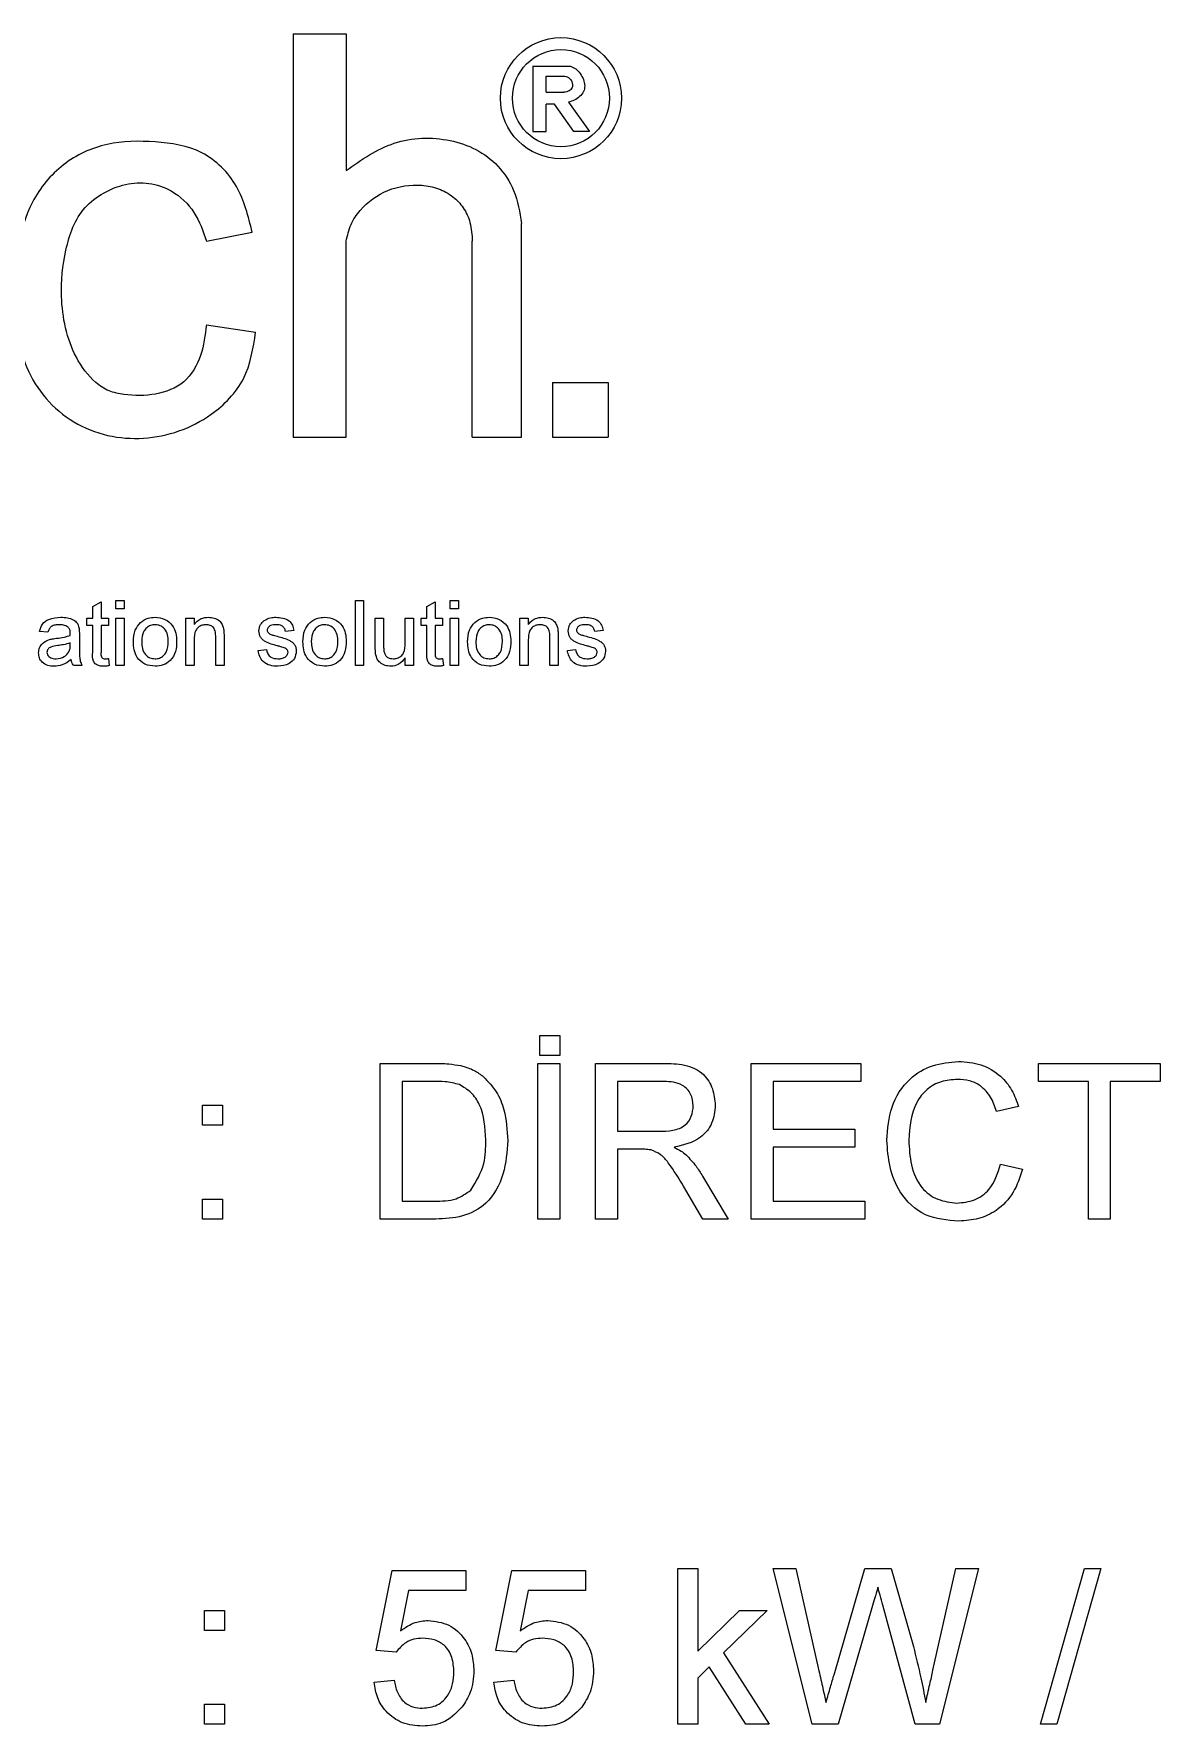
# Model space of a CAD drawing. Extents: x 75 to 2075, y 25 to 1460.
# Drawn here: x 644.3 to 674.05, y 1237.55 to 1282.22 of the extents above; entities that cross this region are included whole.
import ezdxf

# ---------------------------------------------------------------- set-up
doc = ezdxf.new("R2010")
doc.units = 0
doc.header["$LTSCALE"] = 5
doc.linetypes.add('SLD-KATı', pattern=[0])
doc.layers.get('0').update_dxf_attribs({"linetype": 'CONTINUOUS'})

msp = doc.modelspace()

# ---------------------------------------------------------------- linework, layer by layer
at = {"color": 7, "linetype": 'SLD-KATı'}
for p, q in [((651.154, 1282.221), (652.552, 1282.221)), ((651.154, 1282.221), (651.154, 1271.572)), ((652.552, 1282.221), (652.552, 1278.614)), ((657.483, 1281.369), (658.476, 1281.369)), ((657.483, 1281.369), (657.483, 1279.643)), ((657.832, 1280.681), (657.832, 1281.108)), ((657.832, 1281.108), (658.298, 1281.108)), ((657.832, 1280.681), (658.298, 1280.681)), ((658.053, 1280.362), (657.832, 1280.362)), ((657.832, 1279.643), (657.832, 1280.362)), ((658.567, 1279.643), (658.053, 1280.362)), ((658.424, 1280.419), (658.978, 1279.643)), ((657.483, 1279.643), (657.832, 1279.643)), ((658.978, 1279.643), (658.567, 1279.643)), ((648.863, 1276.749), (650.069, 1276.989)), ((657.186, 1271.572), (657.186, 1277.216)), ((652.552, 1271.572), (652.552, 1276.749)), ((655.884, 1271.572), (655.884, 1276.749)), ((648.863, 1274.543), (650.162, 1274.349)), ((658.004, 1273.02), (659.471, 1273.02)), ((658.004, 1273.02), (658.004, 1271.572)), ((659.471, 1273.02), (659.471, 1271.572)), ((651.154, 1271.572), (652.552, 1271.572)), ((655.884, 1271.572), (657.186, 1271.572)), ((658.004, 1271.572), (659.471, 1271.572)), ((645.858, 1267.104), (646.078, 1267.229)), ((645.858, 1266.799), (645.858, 1267.104)), ((646.078, 1267.229), (646.078, 1266.799)), ((646.473, 1267.26), (646.692, 1267.26)), ((646.473, 1267.041), (646.473, 1267.26)), ((646.692, 1267.041), (646.473, 1267.041)), ((646.692, 1267.26), (646.692, 1267.041)), ((652.795, 1267.26), (653.014, 1267.26)), ((652.795, 1265.548), (652.795, 1267.26)), ((653.014, 1267.26), (653.014, 1265.548)), ((654.683, 1267.104), (654.902, 1267.229)), ((654.683, 1266.799), (654.683, 1267.104)), ((654.902, 1267.229), (654.902, 1266.799)), ((655.297, 1267.26), (655.517, 1267.26)), ((655.297, 1267.041), (655.297, 1267.26)), ((655.517, 1267.041), (655.297, 1267.041)), ((655.517, 1267.26), (655.517, 1267.041)), ((645.705, 1266.799), (645.858, 1266.799)), ((645.705, 1266.602), (645.705, 1266.799)), ((645.858, 1266.602), (645.705, 1266.602)), ((645.858, 1265.9), (645.858, 1266.602)), ((646.078, 1266.799), (646.275, 1266.799)), ((646.078, 1266.602), (646.078, 1265.892)), ((646.275, 1266.602), (646.078, 1266.602)), ((646.275, 1266.799), (646.275, 1266.602)), ((646.473, 1266.799), (646.692, 1266.799)), ((646.473, 1265.548), (646.473, 1266.799)), ((646.692, 1266.799), (646.692, 1265.548)), ((648.317, 1266.799), (648.536, 1266.799)), ((648.317, 1265.548), (648.317, 1266.799)), ((648.536, 1266.799), (648.536, 1266.625)), ((653.322, 1266.799), (653.541, 1266.799)), ((653.322, 1266.028), (653.322, 1266.799)), ((653.541, 1266.799), (653.541, 1266.119)), ((654.112, 1266.799), (654.332, 1266.799)), ((654.112, 1266.142), (654.112, 1266.799)), ((654.332, 1266.799), (654.332, 1265.548)), ((654.529, 1266.799), (654.683, 1266.799)), ((654.529, 1266.602), (654.529, 1266.799)), ((654.683, 1266.602), (654.529, 1266.602)), ((654.683, 1265.9), (654.683, 1266.602)), ((654.902, 1266.799), (655.1, 1266.799)), ((654.902, 1266.602), (654.902, 1265.892)), ((655.1, 1266.602), (654.902, 1266.602)), ((655.1, 1266.799), (655.1, 1266.602)), ((655.297, 1266.799), (655.517, 1266.799)), ((655.297, 1265.548), (655.297, 1266.799)), ((655.517, 1266.799), (655.517, 1265.548)), ((657.141, 1266.799), (657.361, 1266.799)), ((657.141, 1265.548), (657.141, 1266.799)), ((657.361, 1266.799), (657.361, 1266.625)), ((644.673, 1266.426), (644.453, 1266.448)), ((645.265, 1266.077), (645.266, 1266.141)), ((645.507, 1266.359), (645.507, 1266.092)), ((648.536, 1266.219), (648.536, 1265.548)), ((649.107, 1265.548), (649.107, 1266.295)), ((649.327, 1266.314), (649.327, 1265.548)), ((651.171, 1266.47), (650.951, 1266.448)), ((657.361, 1266.219), (657.361, 1265.548)), ((657.932, 1265.548), (657.932, 1266.295)), ((658.151, 1266.314), (658.151, 1265.548)), ((659.336, 1266.47), (659.117, 1266.448)), ((646.275, 1265.729), (646.297, 1265.545)), ((650.227, 1265.943), (650.446, 1265.965)), ((654.112, 1265.548), (654.112, 1265.753)), ((655.1, 1265.729), (655.122, 1265.545)), ((658.393, 1265.943), (658.612, 1265.965)), ((645.573, 1265.548), (645.353, 1265.548)), ((646.692, 1265.548), (646.473, 1265.548)), ((648.536, 1265.548), (648.317, 1265.548)), ((649.327, 1265.548), (649.107, 1265.548)), ((653.014, 1265.548), (652.795, 1265.548)), ((654.332, 1265.548), (654.112, 1265.548)), ((655.517, 1265.548), (655.297, 1265.548)), ((657.361, 1265.548), (657.141, 1265.548)), ((658.151, 1265.548), (657.932, 1265.548)), ((657.664, 1255.78), (658.191, 1255.78)), ((657.664, 1255.254), (657.664, 1255.78)), ((658.191, 1255.78), (658.191, 1255.254)), ((653.449, 1255.043), (654.854, 1255.043)), ((653.449, 1250.934), (653.449, 1255.043)), ((657.611, 1255.043), (658.191, 1255.043)), ((657.611, 1250.934), (657.611, 1255.043)), ((658.191, 1255.254), (657.664, 1255.254)), ((658.191, 1255.043), (658.191, 1250.934)), ((659.139, 1255.043), (660.922, 1255.043)), ((659.139, 1250.934), (659.139, 1255.043)), ((663.248, 1255.043), (666.146, 1255.043)), ((663.248, 1250.934), (663.248, 1255.043)), ((666.146, 1255.043), (666.146, 1254.569)), ((670.835, 1255.043), (674.048, 1255.043)), ((670.835, 1254.569), (670.835, 1255.043)), ((674.048, 1255.043), (674.048, 1254.569)), ((654.862, 1254.569), (654.029, 1254.569)), ((654.029, 1254.569), (654.029, 1251.408)), ((660.943, 1254.569), (659.718, 1254.569)), ((659.718, 1254.569), (659.718, 1253.252)), ((663.828, 1254.569), (663.828, 1253.304)), ((666.146, 1254.569), (663.828, 1254.569)), ((672.152, 1254.569), (670.835, 1254.569)), ((672.152, 1250.934), (672.152, 1254.569)), ((672.731, 1254.569), (672.731, 1250.934)), ((674.048, 1254.569), (672.731, 1254.569)), ((648.76, 1253.937), (649.287, 1253.937)), ((648.76, 1253.41), (648.76, 1253.937)), ((649.287, 1253.937), (649.287, 1253.41)), ((670.308, 1253.901), (669.728, 1253.777)), ((649.287, 1253.41), (648.76, 1253.41)), ((659.718, 1253.252), (660.819, 1253.252)), ((663.828, 1253.304), (665.988, 1253.304)), ((665.988, 1253.304), (665.988, 1252.83)), ((659.718, 1252.777), (659.718, 1250.934)), ((660.312, 1252.777), (659.718, 1252.777)), ((663.828, 1252.83), (663.828, 1251.408)), ((665.988, 1252.83), (663.828, 1252.83)), ((669.834, 1252.384), (670.413, 1252.249)), ((661.972, 1250.934), (661.46, 1251.801)), ((661.962, 1252.068), (662.636, 1250.934)), ((648.76, 1251.46), (649.287, 1251.46)), ((648.76, 1250.934), (648.76, 1251.46)), ((649.287, 1251.46), (649.287, 1250.934)), ((654.029, 1251.408), (654.876, 1251.408)), ((663.828, 1251.408), (666.251, 1251.408)), ((666.251, 1251.408), (666.251, 1250.934)), ((649.287, 1250.934), (648.76, 1250.934)), ((654.921, 1250.934), (653.449, 1250.934)), ((658.191, 1250.934), (657.611, 1250.934)), ((659.718, 1250.934), (659.139, 1250.934)), ((662.636, 1250.934), (661.972, 1250.934)), ((666.251, 1250.934), (663.248, 1250.934)), ((672.731, 1250.934), (672.152, 1250.934)), ((653.344, 1239.549), (653.765, 1241.657)), ((653.765, 1241.657), (655.714, 1241.657)), ((655.714, 1241.657), (655.714, 1241.13)), ((656.505, 1239.549), (656.926, 1241.657)), ((656.926, 1241.657), (658.875, 1241.657)), ((658.875, 1241.657), (658.875, 1241.13)), ((661.308, 1241.71), (661.835, 1241.71)), ((661.308, 1237.6), (661.308, 1241.71)), ((661.835, 1241.71), (661.835, 1239.53)), ((663.828, 1241.71), (664.426, 1241.71)), ((664.862, 1237.6), (663.828, 1241.71)), ((664.426, 1241.71), (665.036, 1239.007)), ((665.435, 1238.905), (666.247, 1241.71)), ((666.247, 1241.71), (666.944, 1241.71)), ((666.944, 1241.71), (667.531, 1239.651)), ((668.049, 1239.023), (668.656, 1241.71)), ((669.254, 1241.71), (668.218, 1237.6)), ((668.656, 1241.71), (669.254, 1241.71)), ((670.887, 1237.6), (672.046, 1241.71)), ((672.482, 1241.71), (671.323, 1237.6)), ((672.046, 1241.71), (672.482, 1241.71)), ((654.196, 1241.13), (653.987, 1240.066)), ((655.714, 1241.13), (654.196, 1241.13)), ((657.357, 1241.13), (657.148, 1240.066)), ((658.875, 1241.13), (657.357, 1241.13)), ((648.813, 1240.603), (649.34, 1240.603)), ((648.813, 1240.076), (648.813, 1240.603)), ((649.34, 1240.603), (649.34, 1240.076)), ((661.835, 1239.53), (662.936, 1240.603)), ((663.67, 1240.603), (662.516, 1239.48)), ((662.936, 1240.603), (663.67, 1240.603)), ((666.438, 1240.675), (665.548, 1237.6)), ((667.581, 1237.6), (666.723, 1240.741)), ((649.34, 1240.076), (648.813, 1240.076)), ((653.87, 1239.497), (653.344, 1239.549)), ((657.031, 1239.497), (656.505, 1239.549)), ((662.516, 1239.48), (663.722, 1237.6)), ((662.137, 1239.111), (661.835, 1238.816)), ((661.835, 1238.816), (661.835, 1237.6)), ((663.107, 1237.6), (662.137, 1239.111)), ((653.291, 1238.707), (653.818, 1238.759)), ((656.452, 1238.707), (656.979, 1238.759)), ((648.813, 1238.127), (649.34, 1238.127)), ((648.813, 1237.6), (648.813, 1238.127)), ((649.34, 1238.127), (649.34, 1237.6)), ((649.34, 1237.6), (648.813, 1237.6)), ((661.835, 1237.6), (661.308, 1237.6)), ((663.722, 1237.6), (663.107, 1237.6)), ((665.548, 1237.6), (664.862, 1237.6)), ((668.218, 1237.6), (667.581, 1237.6)), ((671.323, 1237.6), (670.887, 1237.6))]:
    msp.add_line(p, q, dxfattribs=at)
for radius in [1.598, 1.281]:
    msp.add_circle((658.224, 1280.523), radius, dxfattribs=at)
for points, knots in [([(658.476, 1281.369), (658.524, 1281.347), (658.624, 1281.302), (658.739, 1281.173), (658.823, 1281.021), (658.862, 1280.855), (658.831, 1280.688), (658.721, 1280.559), (658.582, 1280.467), (658.476, 1280.434), (658.424, 1280.419)], [0, 0, 0, 0, 0.117835, 0.247555, 0.380494, 0.507585, 0.626833, 0.749558, 0.877986, 1, 1, 1, 1]), ([(658.298, 1281.108), (658.32, 1281.106), (658.363, 1281.102), (658.439, 1281.063), (658.497, 1280.999), (658.526, 1280.923), (658.533, 1280.863), (658.522, 1280.805), (658.491, 1280.754), (658.442, 1280.715), (658.376, 1280.689), (658.326, 1280.684), (658.298, 1280.681)], [0, 0, 0, 0, 0.093819, 0.184379, 0.361538, 0.448572, 0.532839, 0.615192, 0.699571, 0.782565, 0.880275, 1, 1, 1, 1]), ([(652.552, 1278.614), (652.957, 1278.899), (653.772, 1279.47), (655.066, 1279.513), (655.997, 1279.201), (656.598, 1278.749), (657.046, 1278.065), (657.137, 1277.512), (657.186, 1277.216)], [0, 0, 0, 0, 0.2417781, 0.4857006, 0.6052252, 0.7248543, 0.8522873, 1, 1, 1, 1]), ([(650.069, 1276.989), (649.968, 1277.404), (649.766, 1278.239), (648.799, 1279.208), (647.504, 1279.401), (646.226, 1279.393), (645.023, 1278.842), (643.915, 1277.475), (643.746, 1275.494), (643.908, 1273.67), (644.588, 1272.562), (645.336, 1271.937), (646.24, 1271.574), (647.206, 1271.506), (648.154, 1271.697), (649.101, 1272.186), (649.964, 1273.065), (650.096, 1273.921), (650.162, 1274.349)], [0, 0, 0, 0, 0.062352, 0.125293, 0.187194, 0.249774, 0.312389, 0.375103, 0.499793, 0.593028, 0.640063, 0.687227, 0.734471, 0.78126, 0.828084, 0.875083, 0.937493, 1, 1, 1, 1]), ([(648.863, 1274.543), (648.829, 1274.27), (648.763, 1273.724), (648.329, 1272.967), (647.514, 1272.659), (646.827, 1272.669), (646.278, 1272.774), (645.809, 1273.088), (645.229, 1273.889), (644.969, 1275.155), (645.102, 1276.511), (645.458, 1277.539), (646.135, 1278.041), (646.716, 1278.278), (647.35, 1278.309), (648.017, 1278.087), (648.592, 1277.538), (648.772, 1277.013), (648.863, 1276.749)], [0, 0, 0, 0, 0.062468, 0.124923, 0.186308, 0.24965, 0.280323, 0.311641, 0.375319, 0.500286, 0.593714, 0.686803, 0.73389, 0.780936, 0.827918, 0.874857, 0.937421, 1, 1, 1, 1]), ([(648.863, 1274.543), (648.829, 1274.27), (648.763, 1273.724), (648.329, 1272.967), (647.514, 1272.659), (646.827, 1272.669), (646.278, 1272.774), (645.809, 1273.088), (645.229, 1273.889), (644.969, 1275.155), (645.102, 1276.511), (645.458, 1277.539), (646.135, 1278.041), (646.716, 1278.278), (647.35, 1278.309), (648.017, 1278.087), (648.592, 1277.538), (648.772, 1277.013), (648.863, 1276.749)], [0, 0, 0, 0, 0.062468, 0.124923, 0.186308, 0.24965, 0.280323, 0.311641, 0.375319, 0.500286, 0.593714, 0.686803, 0.73389, 0.780936, 0.827918, 0.874857, 0.937421, 1, 1, 1, 1]), ([(652.552, 1276.749), (652.587, 1276.898), (652.656, 1277.193), (652.995, 1277.7), (653.628, 1278.154), (654.401, 1278.273), (654.992, 1278.151), (655.375, 1277.946), (655.667, 1277.634), (655.855, 1277.225), (655.874, 1276.916), (655.884, 1276.749)], [0, 0, 0, 0, 0.09253, 0.183626, 0.366355, 0.551251, 0.642281, 0.731513, 0.812065, 0.89909, 1, 1, 1, 1]), ([(644.453, 1266.448), (644.473, 1266.516), (644.514, 1266.652), (644.73, 1266.804), (644.91, 1266.815), (645.02, 1266.821)], [0, 0, 0, 0, 0.280439, 0.559312, 1, 1, 1, 1]), ([(644.981, 1266.624), (644.943, 1266.623), (644.869, 1266.62), (644.765, 1266.587), (644.702, 1266.51), (644.683, 1266.454), (644.673, 1266.426)], [0, 0, 0, 0, 0.280858, 0.559733, 0.779511, 1, 1, 1, 1]), ([(645.209, 1266.558), (645.169, 1266.581), (645.098, 1266.621), (645.017, 1266.623), (644.981, 1266.624)], [0, 0, 0, 0, 0.557861, 1, 1, 1, 1]), ([(645.02, 1266.821), (645.135, 1266.815), (645.294, 1266.807), (645.458, 1266.676), (645.484, 1266.59), (645.496, 1266.547)], [0, 0, 0, 0, 0.559259, 0.779242, 1, 1, 1, 1]), ([(645.266, 1266.39), (645.265, 1266.425), (645.264, 1266.487), (645.226, 1266.536), (645.209, 1266.558)], [0, 0, 0, 0, 0.561999, 1, 1, 1, 1]), ([(645.496, 1266.547), (645.5, 1266.512), (645.507, 1266.45), (645.507, 1266.387), (645.507, 1266.359)], [0, 0, 0, 0, 0.55969, 1, 1, 1, 1]), ([(646.934, 1266.174), (646.939, 1266.281), (646.948, 1266.473), (647.069, 1266.62), (647.122, 1266.684)], [0, 0, 0, 0, 0.5609819, 1, 1, 1, 1]), ([(647.122, 1266.684), (647.187, 1266.729), (647.303, 1266.809), (647.443, 1266.818), (647.505, 1266.821)], [0, 0, 0, 0, 0.559028, 1, 1, 1, 1]), ([(647.505, 1266.624), (647.465, 1266.62), (647.385, 1266.613), (647.28, 1266.548), (647.169, 1266.409), (647.16, 1266.271), (647.153, 1266.175)], [0, 0, 0, 0, 0.1871271, 0.3740262, 0.5610436, 1, 1, 1, 1]), ([(647.505, 1266.821), (647.595, 1266.812), (647.775, 1266.792), (647.971, 1266.616), (648.064, 1266.403), (648.072, 1266.262), (648.075, 1266.191)], [0, 0, 0, 0, 0.279556, 0.558589, 0.778994, 1, 1, 1, 1]), ([(647.856, 1266.181), (647.853, 1266.241), (647.848, 1266.36), (647.771, 1266.511), (647.646, 1266.609), (647.552, 1266.619), (647.505, 1266.624)], [0, 0, 0, 0, 0.2810737, 0.5603245, 0.7801752, 1, 1, 1, 1]), ([(648.536, 1266.625), (648.562, 1266.658), (648.613, 1266.724), (648.743, 1266.805), (648.851, 1266.815), (648.917, 1266.821)], [0, 0, 0, 0, 0.280585, 0.560821, 1, 1, 1, 1]), ([(648.856, 1266.624), (648.82, 1266.621), (648.746, 1266.615), (648.647, 1266.562), (648.542, 1266.436), (648.539, 1266.309), (648.536, 1266.219)], [0, 0, 0, 0, 0.187265, 0.374371, 0.560504, 1, 1, 1, 1]), ([(649.107, 1266.295), (649.107, 1266.34), (649.106, 1266.428), (649.061, 1266.549), (648.961, 1266.615), (648.891, 1266.621), (648.856, 1266.624)], [0, 0, 0, 0, 0.281714, 0.559764, 0.779588, 1, 1, 1, 1]), ([(648.917, 1266.821), (648.968, 1266.817), (649.07, 1266.809), (649.202, 1266.743), (649.284, 1266.636), (649.305, 1266.558), (649.315, 1266.519)], [0, 0, 0, 0, 0.280212, 0.559927, 0.779569, 1, 1, 1, 1]), ([(649.315, 1266.519), (649.319, 1266.481), (649.327, 1266.413), (649.327, 1266.344), (649.327, 1266.314)], [0, 0, 0, 0, 0.55985, 1, 1, 1, 1]), ([(650.249, 1266.459), (650.257, 1266.519), (650.271, 1266.628), (650.351, 1266.701), (650.386, 1266.734)], [0, 0, 0, 0, 0.559006, 1, 1, 1, 1]), ([(650.386, 1266.734), (650.44, 1266.762), (650.536, 1266.814), (650.645, 1266.819), (650.692, 1266.821)], [0, 0, 0, 0, 0.558934, 1, 1, 1, 1]), ([(650.709, 1266.624), (650.655, 1266.623), (650.576, 1266.621), (650.5, 1266.565), (650.472, 1266.52), (650.469, 1266.494), (650.468, 1266.481)], [0, 0, 0, 0, 0.499789, 0.749153, 0.874603, 1, 1, 1, 1]), ([(650.692, 1266.821), (650.754, 1266.818), (650.877, 1266.81), (651.041, 1266.744), (651.142, 1266.613), (651.161, 1266.518), (651.171, 1266.47)], [0, 0, 0, 0, 0.280734, 0.560411, 0.779448, 1, 1, 1, 1]), ([(650.951, 1266.448), (650.943, 1266.479), (650.927, 1266.539), (650.838, 1266.615), (650.758, 1266.62), (650.709, 1266.624)], [0, 0, 0, 0, 0.280361, 0.56023, 1, 1, 1, 1]), ([(651.412, 1266.174), (651.417, 1266.281), (651.426, 1266.473), (651.547, 1266.62), (651.6, 1266.684)], [0, 0, 0, 0, 0.560982, 1, 1, 1, 1]), ([(651.6, 1266.684), (651.665, 1266.729), (651.781, 1266.809), (651.922, 1266.818), (651.983, 1266.821)], [0, 0, 0, 0, 0.559028, 1, 1, 1, 1]), ([(651.983, 1266.624), (651.943, 1266.62), (651.863, 1266.613), (651.758, 1266.548), (651.647, 1266.409), (651.638, 1266.271), (651.631, 1266.175)], [0, 0, 0, 0, 0.1871266, 0.3740263, 0.5610434, 1, 1, 1, 1]), ([(651.983, 1266.821), (652.073, 1266.812), (652.253, 1266.792), (652.449, 1266.616), (652.542, 1266.403), (652.55, 1266.262), (652.553, 1266.191)], [0, 0, 0, 0, 0.279556, 0.5585895, 0.7789938, 1, 1, 1, 1]), ([(652.334, 1266.181), (652.331, 1266.241), (652.326, 1266.36), (652.249, 1266.511), (652.124, 1266.609), (652.03, 1266.619), (651.983, 1266.624)], [0, 0, 0, 0, 0.281074, 0.560324, 0.780175, 1, 1, 1, 1]), ([(655.758, 1266.174), (655.763, 1266.281), (655.772, 1266.473), (655.893, 1266.62), (655.947, 1266.684)], [0, 0, 0, 0, 0.560982, 1, 1, 1, 1]), ([(655.947, 1266.684), (656.012, 1266.729), (656.128, 1266.809), (656.268, 1266.818), (656.33, 1266.821)], [0, 0, 0, 0, 0.559028, 1, 1, 1, 1]), ([(656.33, 1266.624), (656.29, 1266.62), (656.209, 1266.613), (656.104, 1266.548), (655.993, 1266.409), (655.984, 1266.271), (655.978, 1266.175)], [0, 0, 0, 0, 0.187126, 0.374026, 0.561043, 1, 1, 1, 1]), ([(656.33, 1266.821), (656.42, 1266.812), (656.6, 1266.792), (656.795, 1266.616), (656.889, 1266.403), (656.896, 1266.262), (656.9, 1266.191)], [0, 0, 0, 0, 0.279556, 0.558589, 0.778994, 1, 1, 1, 1]), ([(656.68, 1266.181), (656.678, 1266.241), (656.672, 1266.36), (656.595, 1266.511), (656.47, 1266.609), (656.377, 1266.619), (656.33, 1266.624)], [0, 0, 0, 0, 0.281074, 0.560324, 0.780175, 1, 1, 1, 1]), ([(657.361, 1266.625), (657.387, 1266.658), (657.438, 1266.724), (657.568, 1266.805), (657.676, 1266.815), (657.742, 1266.821)], [0, 0, 0, 0, 0.280585, 0.56082, 1, 1, 1, 1]), ([(657.681, 1266.624), (657.644, 1266.621), (657.571, 1266.615), (657.471, 1266.562), (657.366, 1266.436), (657.363, 1266.309), (657.361, 1266.219)], [0, 0, 0, 0, 0.1872644, 0.3743709, 0.5605041, 1, 1, 1, 1]), ([(657.932, 1266.295), (657.931, 1266.34), (657.931, 1266.428), (657.886, 1266.549), (657.785, 1266.615), (657.716, 1266.621), (657.681, 1266.624)], [0, 0, 0, 0, 0.281714, 0.559764, 0.779588, 1, 1, 1, 1]), ([(657.742, 1266.821), (657.793, 1266.817), (657.895, 1266.809), (658.027, 1266.743), (658.109, 1266.636), (658.129, 1266.558), (658.14, 1266.519)], [0, 0, 0, 0, 0.280213, 0.559927, 0.779569, 1, 1, 1, 1]), ([(658.14, 1266.519), (658.144, 1266.481), (658.151, 1266.413), (658.151, 1266.344), (658.151, 1266.314)], [0, 0, 0, 0, 0.55985, 1, 1, 1, 1]), ([(658.414, 1266.459), (658.423, 1266.519), (658.437, 1266.628), (658.517, 1266.701), (658.552, 1266.734)], [0, 0, 0, 0, 0.559007, 1, 1, 1, 1]), ([(658.552, 1266.734), (658.606, 1266.762), (658.702, 1266.814), (658.81, 1266.819), (658.858, 1266.821)], [0, 0, 0, 0, 0.558934, 1, 1, 1, 1]), ([(658.874, 1266.624), (658.821, 1266.623), (658.741, 1266.621), (658.666, 1266.565), (658.638, 1266.52), (658.635, 1266.494), (658.634, 1266.481)], [0, 0, 0, 0, 0.499789, 0.749153, 0.874603, 1, 1, 1, 1]), ([(658.858, 1266.821), (658.92, 1266.818), (659.043, 1266.81), (659.207, 1266.744), (659.308, 1266.613), (659.327, 1266.518), (659.336, 1266.47)], [0, 0, 0, 0, 0.280734, 0.560411, 0.779448, 1, 1, 1, 1]), ([(659.117, 1266.448), (659.109, 1266.479), (659.093, 1266.539), (659.004, 1266.615), (658.924, 1266.62), (658.874, 1266.624)], [0, 0, 0, 0, 0.280361, 0.560231, 1, 1, 1, 1]), ([(644.431, 1265.88), (644.436, 1265.926), (644.446, 1266.019), (644.542, 1266.162), (644.654, 1266.207), (644.722, 1266.235)], [0, 0, 0, 0, 0.280457, 0.560957, 1, 1, 1, 1]), ([(644.935, 1266.073), (644.873, 1266.066), (644.795, 1266.058), (644.712, 1266.014), (644.678, 1265.981), (644.655, 1265.939), (644.652, 1265.908), (644.651, 1265.892)], [0, 0, 0, 0, 0.500269, 0.625291, 0.750212, 0.875102, 1, 1, 1, 1]), ([(644.722, 1266.235), (644.756, 1266.242), (644.815, 1266.255), (644.876, 1266.263), (644.903, 1266.266)], [0, 0, 0, 0, 0.559902, 1, 1, 1, 1]), ([(644.903, 1266.266), (644.971, 1266.275), (645.094, 1266.291), (645.212, 1266.324), (645.265, 1266.339)], [0, 0, 0, 0, 0.56018, 1, 1, 1, 1]), ([(645.266, 1266.141), (645.205, 1266.124), (645.096, 1266.093), (644.984, 1266.079), (644.935, 1266.073)], [0, 0, 0, 0, 0.559765, 1, 1, 1, 1]), ([(645.232, 1265.904), (645.243, 1265.935), (645.264, 1265.991), (645.264, 1266.051), (645.265, 1266.077)], [0, 0, 0, 0, 0.55919, 1, 1, 1, 1]), ([(645.265, 1266.339), (645.265, 1266.348), (645.265, 1266.365), (645.265, 1266.382), (645.266, 1266.39)], [0, 0, 0, 0, 0.55976, 1, 1, 1, 1]), ([(645.507, 1266.092), (645.507, 1266.029), (645.508, 1265.926), (645.512, 1265.783), (645.526, 1265.661), (645.557, 1265.586), (645.573, 1265.548)], [0, 0, 0, 0, 0.340202, 0.560344, 0.780148, 1, 1, 1, 1]), ([(647.505, 1265.526), (647.413, 1265.536), (647.23, 1265.555), (647.031, 1265.737), (646.944, 1265.959), (646.937, 1266.102), (646.934, 1266.174)], [0, 0, 0, 0, 0.279613, 0.558372, 0.778862, 1, 1, 1, 1]), ([(647.153, 1266.175), (647.156, 1266.114), (647.161, 1265.994), (647.235, 1265.837), (647.363, 1265.739), (647.458, 1265.729), (647.505, 1265.724)], [0, 0, 0, 0, 0.28107, 0.560393, 0.780147, 1, 1, 1, 1]), ([(648.075, 1266.191), (648.072, 1266.098), (648.066, 1265.912), (647.932, 1265.678), (647.724, 1265.548), (647.578, 1265.534), (647.505, 1265.526)], [0, 0, 0, 0, 0.281046, 0.559526, 0.779608, 1, 1, 1, 1]), ([(647.505, 1265.724), (647.546, 1265.727), (647.627, 1265.735), (647.732, 1265.803), (647.842, 1265.944), (647.85, 1266.083), (647.856, 1266.181)], [0, 0, 0, 0, 0.187028, 0.373931, 0.560969, 1, 1, 1, 1]), ([(650.736, 1266.067), (650.624, 1266.096), (650.485, 1266.131), (650.343, 1266.227), (650.269, 1266.316), (650.257, 1266.402), (650.249, 1266.459)], [0, 0, 0, 0, 0.501342, 0.626597, 0.751833, 1, 1, 1, 1]), ([(650.468, 1266.481), (650.469, 1266.468), (650.472, 1266.444), (650.485, 1266.424), (650.491, 1266.415)], [0, 0, 0, 0, 0.55937, 1, 1, 1, 1]), ([(650.491, 1266.415), (650.503, 1266.404), (650.524, 1266.382), (650.551, 1266.371), (650.563, 1266.365)], [0, 0, 0, 0, 0.5591032, 1, 1, 1, 1]), ([(650.563, 1266.365), (650.594, 1266.356), (650.649, 1266.339), (650.705, 1266.324), (650.729, 1266.317)], [0, 0, 0, 0, 0.559988, 1, 1, 1, 1]), ([(650.729, 1266.317), (650.843, 1266.288), (650.986, 1266.252), (651.136, 1266.159), (651.195, 1266.093), (651.231, 1266.012), (651.235, 1265.953), (651.236, 1265.924)], [0, 0, 0, 0, 0.500462, 0.625417, 0.750297, 0.875086, 1, 1, 1, 1]), ([(650.942, 1266.003), (650.904, 1266.017), (650.836, 1266.042), (650.766, 1266.059), (650.736, 1266.067)], [0, 0, 0, 0, 0.559772, 1, 1, 1, 1]), ([(651.983, 1265.526), (651.892, 1265.536), (651.708, 1265.555), (651.509, 1265.737), (651.422, 1265.959), (651.415, 1266.102), (651.412, 1266.174)], [0, 0, 0, 0, 0.279613, 0.558372, 0.778862, 1, 1, 1, 1]), ([(651.631, 1266.175), (651.634, 1266.114), (651.639, 1265.994), (651.713, 1265.837), (651.841, 1265.739), (651.936, 1265.729), (651.983, 1265.724)], [0, 0, 0, 0, 0.28107, 0.560393, 0.780148, 1, 1, 1, 1]), ([(652.553, 1266.191), (652.55, 1266.098), (652.544, 1265.912), (652.41, 1265.678), (652.202, 1265.548), (652.056, 1265.534), (651.983, 1265.526)], [0, 0, 0, 0, 0.281046, 0.559526, 0.779609, 1, 1, 1, 1]), ([(651.983, 1265.724), (652.024, 1265.727), (652.105, 1265.735), (652.21, 1265.803), (652.32, 1265.944), (652.328, 1266.083), (652.334, 1266.181)], [0, 0, 0, 0, 0.187029, 0.373931, 0.56097, 1, 1, 1, 1]), ([(653.541, 1266.119), (653.541, 1266.078), (653.541, 1266.004), (653.55, 1265.932), (653.554, 1265.899)], [0, 0, 0, 0, 0.560197, 1, 1, 1, 1]), ([(653.791, 1265.724), (653.828, 1265.728), (653.903, 1265.735), (654.004, 1265.79), (654.109, 1265.921), (654.111, 1266.051), (654.112, 1266.142)], [0, 0, 0, 0, 0.187122, 0.3742415, 0.5608869, 1, 1, 1, 1]), ([(656.33, 1265.526), (656.238, 1265.536), (656.055, 1265.555), (655.855, 1265.737), (655.769, 1265.959), (655.762, 1266.102), (655.758, 1266.174)], [0, 0, 0, 0, 0.279613, 0.558372, 0.778862, 1, 1, 1, 1]), ([(655.978, 1266.175), (655.981, 1266.114), (655.986, 1265.994), (656.06, 1265.837), (656.187, 1265.739), (656.282, 1265.729), (656.33, 1265.724)], [0, 0, 0, 0, 0.28107, 0.560393, 0.780147, 1, 1, 1, 1]), ([(656.9, 1266.191), (656.897, 1266.098), (656.891, 1265.912), (656.757, 1265.678), (656.548, 1265.548), (656.403, 1265.534), (656.33, 1265.526)], [0, 0, 0, 0, 0.281046, 0.559526, 0.779609, 1, 1, 1, 1]), ([(656.33, 1265.724), (656.37, 1265.727), (656.452, 1265.735), (656.556, 1265.803), (656.666, 1265.944), (656.675, 1266.083), (656.68, 1266.181)], [0, 0, 0, 0, 0.1870287, 0.373931, 0.5609696, 1, 1, 1, 1]), ([(658.902, 1266.067), (658.79, 1266.096), (658.651, 1266.131), (658.509, 1266.227), (658.435, 1266.316), (658.423, 1266.402), (658.414, 1266.459)], [0, 0, 0, 0, 0.501342, 0.626597, 0.751833, 1, 1, 1, 1]), ([(658.634, 1266.481), (658.635, 1266.468), (658.638, 1266.444), (658.651, 1266.424), (658.657, 1266.415)], [0, 0, 0, 0, 0.55937, 1, 1, 1, 1]), ([(658.657, 1266.415), (658.669, 1266.404), (658.69, 1266.382), (658.717, 1266.371), (658.729, 1266.365)], [0, 0, 0, 0, 0.559102, 1, 1, 1, 1]), ([(658.729, 1266.365), (658.76, 1266.356), (658.815, 1266.339), (658.871, 1266.324), (658.895, 1266.317)], [0, 0, 0, 0, 0.559987, 1, 1, 1, 1]), ([(658.895, 1266.317), (659.009, 1266.288), (659.152, 1266.252), (659.302, 1266.159), (659.361, 1266.093), (659.397, 1266.012), (659.401, 1265.953), (659.402, 1265.924)], [0, 0, 0, 0, 0.500463, 0.625417, 0.750297, 0.875086, 1, 1, 1, 1]), ([(659.108, 1266.003), (659.07, 1266.017), (659.002, 1266.042), (658.932, 1266.059), (658.902, 1266.067)], [0, 0, 0, 0, 0.559772, 1, 1, 1, 1]), ([(644.841, 1265.526), (644.784, 1265.53), (644.669, 1265.536), (644.527, 1265.619), (644.443, 1265.745), (644.435, 1265.835), (644.431, 1265.88)], [0, 0, 0, 0, 0.280816, 0.559681, 0.779653, 1, 1, 1, 1]), ([(644.651, 1265.892), (644.653, 1265.872), (644.658, 1265.831), (644.697, 1265.78), (644.772, 1265.731), (644.842, 1265.727), (644.891, 1265.724)], [0, 0, 0, 0, 0.186506, 0.373418, 0.560596, 1, 1, 1, 1]), ([(645.288, 1265.702), (645.213, 1265.646), (645.079, 1265.547), (644.914, 1265.532), (644.841, 1265.526)], [0, 0, 0, 0, 0.559957, 1, 1, 1, 1]), ([(644.891, 1265.724), (644.968, 1265.733), (645.106, 1265.751), (645.194, 1265.857), (645.232, 1265.904)], [0, 0, 0, 0, 0.5597916, 1, 1, 1, 1]), ([(645.353, 1265.548), (645.336, 1265.575), (645.305, 1265.622), (645.293, 1265.678), (645.288, 1265.702)], [0, 0, 0, 0, 0.559802, 1, 1, 1, 1]), ([(646.143, 1265.526), (646.108, 1265.528), (646.039, 1265.53), (645.94, 1265.57), (645.846, 1265.695), (645.853, 1265.815), (645.858, 1265.9)], [0, 0, 0, 0, 0.187447, 0.373847, 0.55944, 1, 1, 1, 1]), ([(646.078, 1265.892), (646.075, 1265.851), (646.072, 1265.799), (646.106, 1265.749), (646.139, 1265.726), (646.169, 1265.725), (646.189, 1265.724)], [0, 0, 0, 0, 0.49945, 0.625116, 0.750337, 1, 1, 1, 1]), ([(646.189, 1265.724), (646.205, 1265.724), (646.234, 1265.725), (646.263, 1265.728), (646.275, 1265.729)], [0, 0, 0, 0, 0.559971, 1, 1, 1, 1]), ([(650.746, 1265.526), (650.677, 1265.53), (650.539, 1265.536), (650.361, 1265.631), (650.262, 1265.784), (650.239, 1265.89), (650.227, 1265.943)], [0, 0, 0, 0, 0.280736, 0.559293, 0.779315, 1, 1, 1, 1]), ([(650.446, 1265.965), (650.455, 1265.926), (650.473, 1265.847), (650.579, 1265.738), (650.684, 1265.729), (650.749, 1265.724)], [0, 0, 0, 0, 0.281284, 0.56107, 1, 1, 1, 1]), ([(651.236, 1265.924), (651.226, 1265.858), (651.205, 1265.727), (651.021, 1265.556), (650.85, 1265.538), (650.746, 1265.526)], [0, 0, 0, 0, 0.279962, 0.560034, 1, 1, 1, 1]), ([(650.749, 1265.724), (650.782, 1265.725), (650.849, 1265.728), (650.938, 1265.761), (651.003, 1265.823), (651.012, 1265.876), (651.017, 1265.902)], [0, 0, 0, 0, 0.281178, 0.560928, 0.781126, 1, 1, 1, 1]), ([(651.017, 1265.902), (651.016, 1265.914), (651.013, 1265.939), (650.987, 1265.977), (650.959, 1265.993), (650.942, 1266.003)], [0, 0, 0, 0, 0.2795619, 0.5596691, 1, 1, 1, 1]), ([(653.334, 1265.831), (653.33, 1265.868), (653.322, 1265.933), (653.322, 1265.999), (653.322, 1266.028)], [0, 0, 0, 0, 0.559924, 1, 1, 1, 1]), ([(653.732, 1265.526), (653.681, 1265.531), (653.578, 1265.54), (653.448, 1265.608), (653.364, 1265.714), (653.344, 1265.792), (653.334, 1265.831)], [0, 0, 0, 0, 0.280293, 0.560175, 0.779639, 1, 1, 1, 1]), ([(653.554, 1265.899), (653.564, 1265.871), (653.583, 1265.814), (653.666, 1265.739), (653.743, 1265.729), (653.791, 1265.724)], [0, 0, 0, 0, 0.280757, 0.561194, 1, 1, 1, 1]), ([(654.112, 1265.753), (654.057, 1265.681), (653.959, 1265.554), (653.801, 1265.535), (653.732, 1265.526)], [0, 0, 0, 0, 0.559444, 1, 1, 1, 1]), ([(654.967, 1265.526), (654.933, 1265.528), (654.864, 1265.53), (654.765, 1265.57), (654.67, 1265.695), (654.677, 1265.815), (654.683, 1265.9)], [0, 0, 0, 0, 0.187446, 0.373847, 0.559439, 1, 1, 1, 1]), ([(654.902, 1265.892), (654.899, 1265.851), (654.896, 1265.799), (654.93, 1265.749), (654.963, 1265.726), (654.994, 1265.725), (655.014, 1265.724)], [0, 0, 0, 0, 0.499451, 0.625118, 0.750338, 1, 1, 1, 1]), ([(655.014, 1265.724), (655.03, 1265.724), (655.059, 1265.725), (655.087, 1265.728), (655.1, 1265.729)], [0, 0, 0, 0, 0.55997, 1, 1, 1, 1]), ([(658.912, 1265.526), (658.843, 1265.53), (658.705, 1265.536), (658.527, 1265.631), (658.428, 1265.784), (658.404, 1265.89), (658.393, 1265.943)], [0, 0, 0, 0, 0.280736, 0.559293, 0.779315, 1, 1, 1, 1]), ([(658.612, 1265.965), (658.621, 1265.926), (658.638, 1265.847), (658.745, 1265.738), (658.85, 1265.729), (658.915, 1265.724)], [0, 0, 0, 0, 0.281284, 0.56107, 1, 1, 1, 1]), ([(659.402, 1265.924), (659.392, 1265.858), (659.371, 1265.727), (659.187, 1265.556), (659.016, 1265.538), (658.912, 1265.526)], [0, 0, 0, 0, 0.279962, 0.560033, 1, 1, 1, 1]), ([(658.915, 1265.724), (658.948, 1265.725), (659.015, 1265.728), (659.104, 1265.761), (659.169, 1265.823), (659.178, 1265.876), (659.183, 1265.902)], [0, 0, 0, 0, 0.281178, 0.560928, 0.781127, 1, 1, 1, 1]), ([(659.183, 1265.902), (659.181, 1265.914), (659.179, 1265.939), (659.152, 1265.977), (659.125, 1265.993), (659.108, 1266.003)], [0, 0, 0, 0, 0.279563, 0.559669, 1, 1, 1, 1]), ([(646.297, 1265.545), (646.269, 1265.539), (646.218, 1265.529), (646.166, 1265.527), (646.143, 1265.526)], [0, 0, 0, 0, 0.560085, 1, 1, 1, 1]), ([(655.122, 1265.545), (655.093, 1265.539), (655.042, 1265.529), (654.99, 1265.527), (654.967, 1265.526)], [0, 0, 0, 0, 0.560086, 1, 1, 1, 1]), ([(654.854, 1255.043), (654.991, 1255.042), (655.234, 1255.041), (655.475, 1255.001), (655.58, 1254.984)], [0, 0, 0, 0, 0.560171, 1, 1, 1, 1]), ([(655.58, 1254.984), (655.702, 1254.949), (655.919, 1254.886), (656.099, 1254.75), (656.178, 1254.69)], [0, 0, 0, 0, 0.55983, 1, 1, 1, 1]), ([(660.922, 1255.043), (661.111, 1255.041), (661.487, 1255.037), (661.994, 1254.813), (662.255, 1254.379), (662.285, 1254.083), (662.3, 1253.935)], [0, 0, 0, 0, 0.281675, 0.559215, 0.77942, 1, 1, 1, 1]), ([(666.831, 1253.019), (666.853, 1253.315), (666.897, 1253.906), (667.355, 1254.633), (668.027, 1255.031), (668.492, 1255.074), (668.724, 1255.096)], [0, 0, 0, 0, 0.280491, 0.559574, 0.779616, 1, 1, 1, 1]), ([(668.724, 1255.096), (668.925, 1255.081), (669.327, 1255.051), (669.821, 1254.753), (670.151, 1254.349), (670.255, 1254.05), (670.308, 1253.901)], [0, 0, 0, 0, 0.280082, 0.559438, 0.779544, 1, 1, 1, 1]), ([(655.541, 1254.484), (655.416, 1254.514), (655.192, 1254.569), (654.963, 1254.569), (654.862, 1254.569)], [0, 0, 0, 0, 0.559248, 1, 1, 1, 1]), ([(656.241, 1253.019), (656.223, 1253.345), (656.197, 1253.8), (655.869, 1254.291), (655.65, 1254.42), (655.541, 1254.484)], [0, 0, 0, 0, 0.559148, 0.780035, 1, 1, 1, 1]), ([(656.178, 1254.69), (656.299, 1254.565), (656.54, 1254.314), (656.775, 1253.728), (656.803, 1253.282), (656.821, 1253.01)], [0, 0, 0, 0, 0.279769, 0.559912, 1, 1, 1, 1]), ([(661.72, 1253.923), (661.708, 1254.03), (661.683, 1254.245), (661.397, 1254.541), (661.115, 1254.558), (660.943, 1254.569)], [0, 0, 0, 0, 0.2804159, 0.5599745, 1, 1, 1, 1]), ([(668.696, 1254.621), (668.551, 1254.611), (668.261, 1254.592), (667.873, 1254.371), (667.474, 1253.866), (667.436, 1253.369), (667.41, 1253.021)], [0, 0, 0, 0, 0.187225, 0.373899, 0.560733, 1, 1, 1, 1]), ([(669.728, 1253.777), (669.683, 1253.905), (669.592, 1254.16), (669.338, 1254.452), (669.015, 1254.602), (668.802, 1254.615), (668.696, 1254.621)], [0, 0, 0, 0, 0.280534, 0.559745, 0.77965, 1, 1, 1, 1]), ([(660.819, 1253.252), (660.938, 1253.254), (661.176, 1253.258), (661.506, 1253.374), (661.689, 1253.641), (661.71, 1253.829), (661.72, 1253.923)], [0, 0, 0, 0, 0.281561, 0.560227, 0.779861, 1, 1, 1, 1]), ([(662.3, 1253.935), (662.283, 1253.774), (662.249, 1253.454), (661.87, 1252.98), (661.46, 1252.887), (661.21, 1252.83)], [0, 0, 0, 0, 0.280521, 0.560512, 1, 1, 1, 1]), ([(656.821, 1253.01), (656.8, 1252.71), (656.759, 1252.112), (656.34, 1251.339), (655.631, 1250.963), (655.158, 1250.943), (654.921, 1250.934)], [0, 0, 0, 0, 0.280839, 0.559948, 0.779067, 1, 1, 1, 1]), ([(655.846, 1251.698), (655.984, 1251.926), (656.23, 1252.335), (656.238, 1252.809), (656.241, 1253.019)], [0, 0, 0, 0, 0.55746, 1, 1, 1, 1]), ([(660.597, 1252.759), (660.544, 1252.765), (660.45, 1252.778), (660.354, 1252.778), (660.312, 1252.777)], [0, 0, 0, 0, 0.559859, 1, 1, 1, 1]), ([(661.46, 1251.801), (661.334, 1252.011), (661.158, 1252.304), (660.872, 1252.651), (660.689, 1252.723), (660.597, 1252.759)], [0, 0, 0, 0, 0.560874, 0.780728, 1, 1, 1, 1]), ([(661.21, 1252.83), (661.274, 1252.799), (661.387, 1252.742), (661.486, 1252.663), (661.529, 1252.628)], [0, 0, 0, 0, 0.560151, 1, 1, 1, 1]), ([(668.735, 1250.881), (668.427, 1250.903), (667.814, 1250.948), (667.165, 1251.573), (666.881, 1252.305), (666.847, 1252.781), (666.831, 1253.019)], [0, 0, 0, 0, 0.279952, 0.558087, 0.778907, 1, 1, 1, 1]), ([(667.41, 1253.021), (667.422, 1252.8), (667.445, 1252.36), (667.684, 1251.77), (668.161, 1251.416), (668.508, 1251.375), (668.681, 1251.355)], [0, 0, 0, 0, 0.281244, 0.560724, 0.780138, 1, 1, 1, 1]), ([(661.529, 1252.628), (661.621, 1252.532), (661.785, 1252.36), (661.908, 1252.157), (661.962, 1252.068)], [0, 0, 0, 0, 0.559818, 1, 1, 1, 1]), ([(668.681, 1251.355), (668.839, 1251.37), (669.155, 1251.401), (669.635, 1251.75), (669.758, 1252.143), (669.834, 1252.384)], [0, 0, 0, 0, 0.280716, 0.560907, 1, 1, 1, 1]), ([(670.413, 1252.249), (670.345, 1252.039), (670.209, 1251.619), (669.775, 1251.16), (669.255, 1250.915), (668.909, 1250.892), (668.735, 1250.881)], [0, 0, 0, 0, 0.280258, 0.559553, 0.779595, 1, 1, 1, 1]), ([(654.876, 1251.408), (655.075, 1251.408), (655.43, 1251.408), (655.719, 1251.61), (655.846, 1251.698)], [0, 0, 0, 0, 0.561864, 1, 1, 1, 1]), ([(666.594, 1241.213), (666.564, 1241.113), (666.513, 1240.933), (666.461, 1240.754), (666.438, 1240.675)], [0, 0, 0, 0, 0.560038, 1, 1, 1, 1]), ([(666.723, 1240.741), (666.698, 1240.829), (666.655, 1240.986), (666.612, 1241.144), (666.594, 1241.213)], [0, 0, 0, 0, 0.559943, 1, 1, 1, 1]), ([(653.987, 1240.066), (654.111, 1240.151), (654.334, 1240.304), (654.601, 1240.329), (654.719, 1240.34)], [0, 0, 0, 0, 0.559947, 1, 1, 1, 1]), ([(654.719, 1240.34), (654.907, 1240.315), (655.284, 1240.266), (655.682, 1239.891), (655.896, 1239.453), (655.916, 1239.157), (655.925, 1239.009)], [0, 0, 0, 0, 0.279164, 0.558792, 0.779168, 1, 1, 1, 1]), ([(657.148, 1240.066), (657.272, 1240.151), (657.495, 1240.304), (657.762, 1240.329), (657.88, 1240.34)], [0, 0, 0, 0, 0.559947, 1, 1, 1, 1]), ([(657.88, 1240.34), (658.068, 1240.315), (658.445, 1240.266), (658.843, 1239.891), (659.057, 1239.453), (659.077, 1239.157), (659.086, 1239.009)], [0, 0, 0, 0, 0.279165, 0.558793, 0.779168, 1, 1, 1, 1]), ([(654.573, 1239.866), (654.496, 1239.862), (654.341, 1239.854), (654.078, 1239.746), (653.949, 1239.591), (653.87, 1239.497)], [0, 0, 0, 0, 0.280918, 0.561137, 1, 1, 1, 1]), ([(655.398, 1238.978), (655.39, 1239.107), (655.373, 1239.364), (655.179, 1239.686), (654.877, 1239.848), (654.675, 1239.86), (654.573, 1239.866)], [0, 0, 0, 0, 0.280642, 0.559599, 0.779288, 1, 1, 1, 1]), ([(657.734, 1239.866), (657.657, 1239.862), (657.502, 1239.854), (657.239, 1239.746), (657.11, 1239.591), (657.031, 1239.497)], [0, 0, 0, 0, 0.280918, 0.561137, 1, 1, 1, 1]), ([(658.559, 1238.978), (658.551, 1239.107), (658.534, 1239.364), (658.34, 1239.686), (658.038, 1239.848), (657.836, 1239.86), (657.734, 1239.866)], [0, 0, 0, 0, 0.2806421, 0.5595994, 0.7792884, 1, 1, 1, 1]), ([(667.531, 1239.651), (667.599, 1239.377), (667.721, 1238.888), (667.816, 1238.393), (667.858, 1238.175)], [0, 0, 0, 0, 0.559995, 1, 1, 1, 1]), ([(654.571, 1238.022), (654.706, 1238.036), (654.975, 1238.064), (655.253, 1238.343), (655.381, 1238.664), (655.393, 1238.873), (655.398, 1238.978)], [0, 0, 0, 0, 0.279538, 0.5582551, 0.778859, 1, 1, 1, 1]), ([(655.925, 1239.009), (655.911, 1238.814), (655.885, 1238.466), (655.695, 1238.175), (655.611, 1238.046)], [0, 0, 0, 0, 0.559722, 1, 1, 1, 1]), ([(657.732, 1238.022), (657.867, 1238.036), (658.136, 1238.064), (658.414, 1238.343), (658.542, 1238.664), (658.554, 1238.873), (658.559, 1238.978)], [0, 0, 0, 0, 0.279538, 0.558255, 0.778859, 1, 1, 1, 1]), ([(659.086, 1239.009), (659.072, 1238.814), (659.046, 1238.466), (658.856, 1238.175), (658.772, 1238.046)], [0, 0, 0, 0, 0.5597215, 1, 1, 1, 1]), ([(665.036, 1239.007), (665.071, 1238.852), (665.134, 1238.574), (665.196, 1238.297), (665.224, 1238.175)], [0, 0, 0, 0, 0.560041, 1, 1, 1, 1]), ([(665.224, 1238.175), (665.263, 1238.311), (665.334, 1238.554), (665.404, 1238.798), (665.435, 1238.905)], [0, 0, 0, 0, 0.5599597, 1, 1, 1, 1]), ([(667.858, 1238.175), (667.894, 1238.333), (667.958, 1238.616), (668.021, 1238.898), (668.049, 1239.023)], [0, 0, 0, 0, 0.559998, 1, 1, 1, 1]), ([(654.568, 1237.548), (654.388, 1237.562), (654.029, 1237.592), (653.608, 1237.893), (653.358, 1238.289), (653.313, 1238.567), (653.291, 1238.707)], [0, 0, 0, 0, 0.280065, 0.559246, 0.779432, 1, 1, 1, 1]), ([(653.818, 1238.759), (653.84, 1238.652), (653.883, 1238.438), (654.06, 1238.178), (654.313, 1238.039), (654.485, 1238.028), (654.571, 1238.022)], [0, 0, 0, 0, 0.280709, 0.559911, 0.77962, 1, 1, 1, 1]), ([(657.729, 1237.548), (657.549, 1237.562), (657.19, 1237.592), (656.769, 1237.893), (656.519, 1238.289), (656.474, 1238.567), (656.452, 1238.707)], [0, 0, 0, 0, 0.280065, 0.559246, 0.779432, 1, 1, 1, 1]), ([(656.979, 1238.759), (657.001, 1238.652), (657.044, 1238.438), (657.221, 1238.178), (657.474, 1238.039), (657.646, 1238.028), (657.732, 1238.022)], [0, 0, 0, 0, 0.280709, 0.559911, 0.77962, 1, 1, 1, 1]), ([(655.611, 1238.046), (655.447, 1237.884), (655.155, 1237.593), (654.748, 1237.561), (654.568, 1237.548)], [0, 0, 0, 0, 0.558488, 1, 1, 1, 1]), ([(658.772, 1238.046), (658.608, 1237.884), (658.316, 1237.593), (657.909, 1237.561), (657.729, 1237.548)], [0, 0, 0, 0, 0.5584876, 1, 1, 1, 1])]:
    msp.add_open_spline(points, degree=3, knots=knots, dxfattribs=at)

doc.saveas('drawing.dxf')
